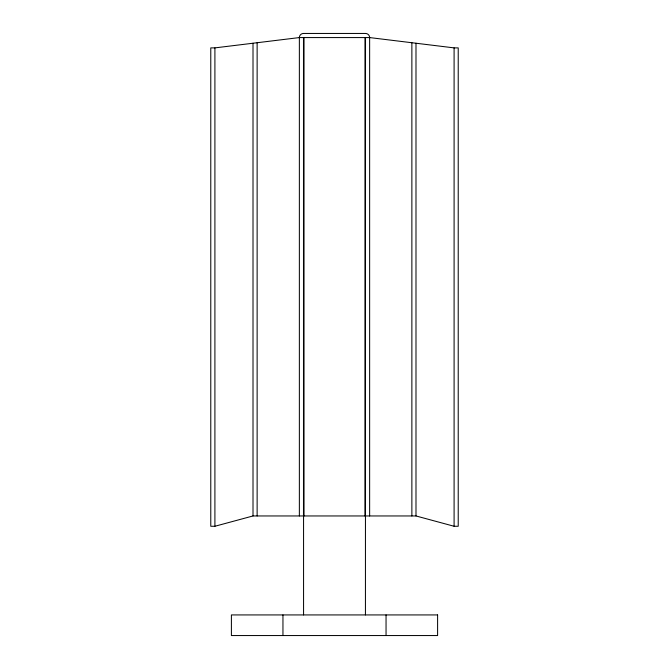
<?xml version="1.0" encoding="UTF-8"?>
<svg xmlns="http://www.w3.org/2000/svg" width="669" height="669" viewBox="0 0 669 669"><rect width="100%" height="100%" fill="white"/><g stroke="black" fill="none" stroke-linecap="round" stroke-linejoin="round"><path stroke-width="1" d="M214.908 526.269L253.007 515.958L415.993 515.958L454.092 526.269L458.223 526.269L458.223 47.884L454.092 47.884L369.639 37.573L299.361 37.573L214.908 47.884L210.777 47.884L210.777 526.269L214.908 526.269L214.908 47.884M454.092 47.884L454.092 526.269M415.993 43.234L415.993 515.958M411.87 42.732L411.87 515.958M386.046 614.928L386.046 635.55M369.639 515.958L369.639 37.573A4.123 4.123 0 0 0 365.517 33.45L303.483 33.45A4.123 4.123 0 0 0 299.361 37.573L299.361 515.958M365.517 37.573L365.433 614.928M364.973 37.573L364.973 515.958M304.027 37.573L304.027 515.958M303.567 514.954L303.567 614.928M303.483 37.573L303.483 515.958M282.954 614.928L282.954 635.55M257.13 42.732L257.13 515.958M253.007 43.234L253.007 515.958M437.601 614.928L231.399 614.928L231.399 635.55L437.601 635.55L437.601 614.928"/></g></svg>
